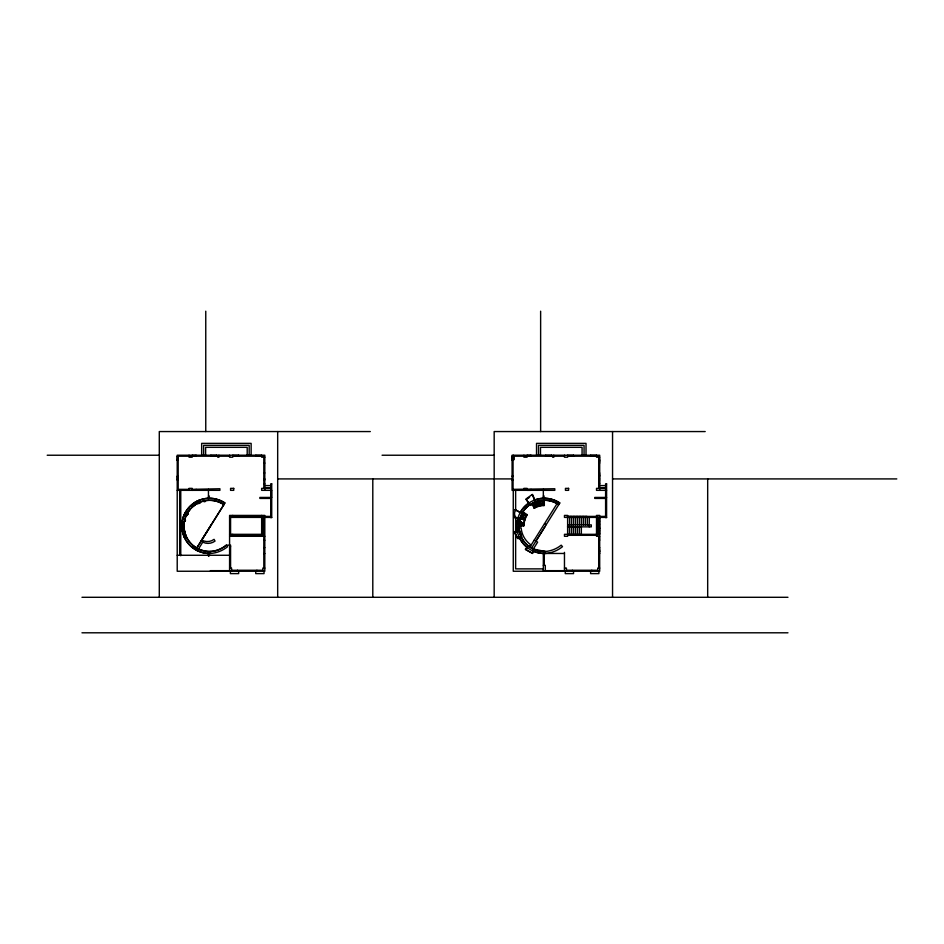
<?xml version="1.0" encoding="UTF-8"?>
<svg xmlns="http://www.w3.org/2000/svg" width="944" height="944" viewBox="0 0 944 944"><rect width="100%" height="100%" fill="white"/><g stroke="black" fill="none" stroke-linecap="round" stroke-linejoin="round"><path stroke-width="1.42" d="M513.265 459.752L513.265 455.22M513.666 459.752L513.666 456.2M514.893 515.117L514.539 517.666L520.439 519.353L522.716 513.902A1.959 1.959 0 0 0 523.566 516.38M182.605 531.979L182.275 530.28A27.6 27.6 0 0 1 182.57 519.955L182.994 518.268A28.001 28.001 0 0 1 185.449 512.415L187.172 513.359A25.771 25.771 0 0 0 184.871 518.881L184.481 520.38A25.63 25.63 0 0 0 184.222 529.985L184.387 530.835A25.63 25.63 0 0 0 186.275 536.688L186.723 537.596A25.63 25.63 0 0 0 192.647 545.172L193.591 545.951L192.269 547.414A27.6 27.6 0 0 0 198.169 551.036L198.877 549.184A25.63 25.63 0 0 1 193.603 545.974M533.667 550.753L532.64 553.479L525.796 549.691L527.661 547.614M185.472 515.896L186.523 513.394M196.682 548.134L224.908 502.975A29.099 29.099 0 0 0 208.447 498.243M195.88 547.544L196.718 548.075L223.87 504.651L223.032 504.131M198.358 549.184L202.748 542.151M529.879 547.083L557.066 503.6M531.555 548.134L545.148 526.386M535.921 541.089L559.792 502.975A29.099 29.099 0 0 0 543.331 498.243L543.331 489.346M533.23 549.184L537.62 542.151L534.28 540.062M211.314 524.711L201.048 541.089A11.8 11.8 0 0 0 215.031 541.089L214.052 539.354A11.045 11.045 0 0 1 201.721 540.003M529.407 546.729L530.776 544.806A23.281 23.281 0 0 1 521.123 527.897L518.763 528.109M529.56 497.24L526.351 499.565L530.504 505.359L535.838 502.574L532.77 494.916M195.609 503.341L198.995 501.583M196.14 503.282L198.582 501.948M195.786 503.683L199.951 501.524M186.287 536.688L184.517 537.537A27.6 27.6 0 0 1 182.44 531.212L184.387 530.835M520.533 537.537L518.008 538.729L514.563 532.192M185.968 515.778A25.63 25.63 0 0 1 186.641 514.327L187.419 512.911A25.63 25.63 0 0 1 195.042 504.733A25.146 25.146 0 0 1 200.494 501.901L200.765 501.795A25.63 25.63 0 0 1 223.87 504.651L223.893 504.662A25.618 25.606 -57.3 0 0 187.95 512.38A25.618 25.606 -58 0 0 186.051 516.002M515.707 531.968L519.943 531.142L521.796 536.935M370.308 431.561L159.288 431.561L159.288 597.292M705.192 431.561L494.172 431.561L494.172 597.292M47.2 455.232L159.288 455.232M382.072 455.232L494.172 455.232M192.493 455.468L195.856 455.468M211.043 455.456L216.377 455.456M233.038 455.456L238.372 455.456M256.025 455.456L261.358 455.456M527.377 455.468L530.729 455.409M545.915 455.456L551.249 455.456M567.922 455.456L573.244 455.456M590.909 455.456L596.23 455.456M177.212 456.2L217.757 456.2L217.757 457.191L218.937 457.191L218.937 455.22M218.937 456.2L229.593 456.2M232.743 456.2L262.408 456.2M512.085 456.2L552.629 456.2L552.629 457.191L553.809 457.191L553.809 455.22M553.809 456.2L564.465 456.2M567.627 456.2L597.281 456.2M264.804 457.191L261.653 457.191L261.653 455.22M599.688 457.191L596.525 457.191L596.525 455.22M512.085 460.153L513.076 460.153M599.688 461.132L599.086 457.191M263.824 463.103L264.804 463.103M598.697 463.103L599.688 463.103M263.824 472.968L264.804 472.968M598.697 472.968L599.688 472.968M599.688 474.95L599.086 478.891M177.212 476.154L178.192 476.154M512.085 476.154L513.076 476.154M263.824 478.891L264.804 478.891M277.678 478.915L512.073 478.915M598.697 478.891L599.688 478.891M612.55 478.915L896.8 478.915M263.836 479.882L264.804 479.882M598.697 479.882L599.688 479.882M177.212 480.095L178.192 480.095M512.085 480.095L513.076 480.095M263.836 483.824L264.827 483.824M598.708 483.824L599.7 483.824M264.804 485.594L270.727 485.594M599.688 485.594L605.6 485.594M264.804 487.965L270.727 487.965M599.688 487.965L605.6 487.965M270.727 488.367L261.653 488.367L261.653 490.337L271.719 490.337M605.6 488.367L596.525 488.367L596.525 490.337L606.591 490.337M189.72 489.346L178.192 489.346L178.18 456.2M192.198 489.346L219.917 488.756L219.917 490.337L177.212 490.337M196.151 489.747L192.187 489.948L196.151 489.936M527.059 489.747L531.024 489.747M531.024 489.936L527.082 489.936L530.729 490.137M195.856 490.078L192.187 490.337L192.198 488.367L189.048 488.367L189.048 490.337M208.459 496.155L209.438 496.155M543.331 496.155L544.322 496.155M271.719 497.441L259.871 497.441L259.871 498.42L270.727 498.42M606.591 497.441L594.755 497.441L594.755 498.42L605.6 498.42M264.804 516.415L270.727 516.415M567.379 516.415L597.505 516.415L597.517 535.307L567.627 535.307M599.688 516.415L605.6 516.415M264.804 517.005L270.727 517.005M599.688 517.005L605.6 517.005M265.099 517.159L270.432 517.159M599.983 517.159L605.305 517.159M229.593 517.395L263.754 517.395M264.804 517.395L271.719 517.395M606.591 517.395L564.465 517.395L564.465 515.424L567.627 515.424L567.627 536.298L564.465 536.298L564.465 534.328L599.688 534.328M598.697 518.386L599.688 518.386M598.697 518.881L599.688 518.881M598.697 519.861L599.688 519.861M598.697 520.356L599.688 520.356M598.697 521.348L599.688 521.348M598.697 521.831L599.688 521.831M598.697 522.823L599.688 522.823M598.697 523.318L599.688 523.318M598.697 524.309L599.688 524.309M567.627 524.899L591.298 524.899L591.298 526.87L567.521 526.823M598.697 524.793L599.688 524.793M519.058 525.265L523.991 525.265M598.697 525.784L599.688 525.784M598.697 526.28L599.688 526.28M598.697 527.259L599.688 527.259M598.697 527.755L599.688 527.755M598.697 528.404L599.688 528.404M598.697 528.746L599.688 528.746M598.697 529.242L599.688 529.242M598.697 530.221L599.688 530.221M598.697 530.717L599.688 530.717M598.697 531.708L599.688 531.708M598.697 532.192L599.688 532.192M598.697 533.183L599.688 533.183M598.697 533.679L599.688 533.679M229.593 534.328L263.754 534.328M229.593 536.298L264.804 536.298M599.688 536.298L596.525 536.298L596.525 515.424L599.688 515.424L599.688 571.25L513.265 571.25L513.265 489.346M263.824 540.239L264.804 540.239M598.697 540.239L599.688 540.239M230.572 546.659L229.593 546.659L229.581 571.25M263.824 547.638L264.804 547.638M598.697 547.638L599.688 547.638M599.688 551.591L599.086 547.638M208.459 553.467L210.418 553.467A30.232 30.232 0 0 0 227.622 546.659L226.324 545.172A29.016 29.016 0 0 1 210.418 551.497A25.63 25.63 0 0 1 199.432 549.443L198.877 549.184M564.465 553.467L543.331 553.467L543.331 571.25M263.824 553.562L264.804 553.562M598.697 553.562L599.688 553.562M177.212 555.273L229.593 555.273M543.331 565.326L545.302 565.326L545.302 571.25M229.593 568.087L231.563 568.087L231.563 571.25M264.804 568.087L262.833 568.087L262.833 571.25M564.465 568.087L566.435 568.087L566.435 571.25M599.688 568.087L597.705 568.087L597.705 571.25M543.331 568.878L515.636 568.878L515.636 516.521M231.563 570.259L262.833 570.259M566.435 570.259L597.717 570.259M229.581 570.66L210.418 570.66L210.418 571.25M545.302 570.66L564.465 570.66M81.975 597.292L787.969 597.292M81.975 632.799L787.969 632.799M533.549 549.089L545.302 551.497A29.016 29.016 0 0 0 561.196 545.172L562.494 546.659A30.232 30.232 0 0 1 545.302 553.467A27.6 27.6 0 0 1 517.867 518.268A27.6 27.6 0 0 1 559.792 502.975M184.871 518.881L182.971 518.339A27.6 27.6 0 0 1 184.882 513.442L185.708 511.919A27.6 27.6 0 0 1 198.452 500.603L200.057 499.954A27.6 27.6 0 0 1 224.908 502.975M524.84 520.085L520.109 518.681A25.252 25.252 0 0 0 519.058 525.855L523.991 525.855A20.32 20.32 0 0 1 527.283 514.775L522.823 511.872M197.036 550.494L198.606 551.237A27.6 27.6 0 0 0 210.429 553.467L210.418 551.497A25.264 25.264 0 0 0 226.324 545.172L230.572 545.172L230.572 568.087M515.613 510.02L519.92 512.368M195.373 547.721L197.615 549.089M544.523 523.66L546.198 524.711M196.694 548.051L196.718 548.075A25.618 25.606 -57.3 0 1 187.95 512.38M192.647 547.732L191.313 546.623A27.6 27.6 0 0 1 184.965 538.481L184.222 536.912M528.793 503.117L529.926 504.733M195.042 504.733L193.909 503.117A27.282 27.282 0 0 1 199.762 500.084L200.494 501.901M532.322 503.636L534.764 507.919M184.587 533.336L185.378 535.767M537.844 501.453L539.107 506.22M513.855 456.2L513.866 459.752M262.633 516.415L262.633 535.307M707.681 478.915L707.681 597.292M612.55 431.561L612.55 597.292M599.688 490.337L599.688 455.22L512.085 455.22L512.085 490.337L554.801 490.337L554.801 488.756L513.064 489.346L513.052 456.2M599.393 457.486L599.452 462.808M599.452 473.263L599.452 478.596M599.428 480.177L599.487 483.529M599.428 536.593L599.428 539.944M599.393 547.933L599.452 553.267M599.287 457.191L599.287 463.103M599.287 472.968L599.287 478.891M599.287 479.882L599.298 483.824M599.287 528.404L599.287 534.328M599.287 536.298L599.287 540.239M599.287 547.638L599.287 553.562M599.11 479.882L599.11 483.824M599.086 528.404L599.086 534.328M598.897 571.25L598.897 573.61L590.614 573.61L590.614 571.25M598.697 456.2L598.708 488.367M598.697 517.395L598.697 534.328M598.697 536.298L598.697 568.087M591.794 570.259L591.794 571.25M590.602 455.22L590.602 456.2M589.327 517.395L589.221 526.823M587.357 517.395L587.357 524.899M586.861 516.415L586.861 517.395M586.366 516.415L586.366 517.395M586.023 455.22L586.023 443.373L536.534 443.373L536.534 455.22M585.374 516.415L585.374 524.899M584.891 516.415L584.891 517.395M584.053 455.22L584.053 445.356L538.517 445.356L538.517 455.22M583.899 516.415L583.899 517.395M583.404 516.415L583.404 524.899M582.424 516.415L582.424 517.395M582.07 455.22L582.07 447.326L540.487 447.326L540.487 455.22M581.929 516.415L581.929 517.395M581.433 517.395L581.433 524.899M581.339 526.823L581.339 534.328M580.938 516.415L580.938 517.395M580.442 516.415L580.442 517.395M579.463 516.415L579.463 524.899M579.356 526.823L579.356 534.328M578.967 516.415L578.967 517.395M577.976 516.415L577.976 517.395M577.492 516.415L577.492 524.899M577.386 526.823L577.386 534.328M576.501 516.415L576.501 517.395M576.005 516.415L576.005 517.395M575.51 517.395L575.51 524.899M575.415 526.823L575.415 534.328M575.026 516.415L575.026 517.395M574.53 516.415L574.53 517.395M573.539 455.22L573.539 456.2M573.539 516.415L573.539 524.899M573.445 526.823L573.445 534.328M573.539 571.25L573.539 573.61L565.255 573.61L565.255 571.25M573.043 516.415L573.043 517.395M572.359 570.259L572.359 571.25M572.064 516.415L572.064 517.395M571.568 516.415L571.474 534.328M570.577 516.415L570.577 517.395M570.093 516.415L570.093 517.395M569.598 517.395L569.598 524.899M569.492 526.823L569.492 534.328M569.102 516.415L569.102 517.395M568.607 516.415L568.607 517.395M567.627 455.22L567.627 457.191L564.465 457.191L564.465 455.22M564.465 552.37L564.465 571.25M551.544 455.22L551.544 456.2M545.62 455.22L545.62 456.2M532.853 502.916A25.653 25.653 0 0 1 558.742 504.651A25.63 25.63 0 0 0 519.755 518.811A25.63 25.63 0 0 0 545.302 551.497L545.302 553.467M544.133 553.467L544.133 565.326M543.921 565.326L543.921 553.467A27.624 27.624 0 0 1 533.077 551.095M543.72 500.603L543.72 505.536M540.629 311.201L540.629 431.561M531.024 455.22L531.024 456.2M531.024 489.346L531.024 490.337L527.059 490.337L527.082 488.367L523.92 488.367L523.92 490.337M527.082 455.22L527.082 457.191L523.92 457.191L523.92 455.22M515.636 490.337L515.636 510.692M512.474 456.2L512.474 460.153M512.344 456.495L512.285 459.858M372.797 478.915L372.797 597.292M277.678 431.561L277.678 597.292M271.471 490.691L271.471 497.087M264.804 490.337L264.804 455.22L177.212 455.22L177.212 571.25L264.804 571.25L264.804 515.424L229.593 515.424L229.581 545.172M264.025 571.25L264.025 573.61L255.73 573.61L255.73 571.25M263.813 456.2L263.836 488.367M263.813 536.298L263.824 568.087M261.653 515.424L261.653 536.298M256.921 570.259L256.921 571.25M255.73 455.22L255.73 456.2M251.139 455.22L251.139 443.373L201.662 443.373L201.662 455.22M249.169 455.22L249.169 445.356L203.633 445.356L203.633 455.22M247.198 455.22L247.198 447.326L205.615 447.326L205.615 455.22M238.667 455.22L238.667 456.2M238.667 571.25L238.667 573.61L230.383 573.61L230.383 571.25M237.487 570.259L237.487 571.25M232.743 455.22L232.743 457.191L229.593 457.191L229.593 455.22M232.743 515.424L232.743 517.395M232.743 534.328L232.743 536.298M216.672 455.22L216.672 456.2M210.748 455.22L210.748 456.2M209.049 553.467L209.049 556.099M208.447 489.346L208.459 499.164M208.459 552.122L208.459 556.099M205.757 311.201L205.757 431.561M196.151 455.22L196.151 456.2M196.151 489.346L196.151 490.337M192.198 455.22L192.198 457.191L189.048 457.191L189.048 455.22M180.764 490.337L180.764 555.792M179.679 490.337L179.679 555.273M177.602 456.2L177.602 460.153M177.602 476.154L177.602 480.095M177.46 456.495L177.401 459.858M177.401 476.449L177.401 479.8M196.399 503.86A25.63 25.63 0 0 1 199.267 502.397M186.062 535.944A25.618 25.606 -58 0 1 185.343 534.033M184.764 532.062A25.618 25.606 -58 0 1 184.363 530.056M184.351 521.89A25.618 25.606 -58 0 1 184.764 519.884M189.083 510.669A25.618 25.606 -58 0 1 190.381 509.076M191.785 507.589A25.618 25.606 -58 0 1 194.936 504.981M196.659 503.872A25.618 25.606 -58 0 1 198.464 502.904M210.418 551.497A27.175 27.175 0 0 1 198.488 548.948M209.179 553.479A27.624 27.624 0 0 1 181.826 526.658A27.624 27.624 0 0 1 207.586 498.302M185.767 516.002A25.653 25.653 0 0 1 187.939 511.872M188.588 510.928A25.653 25.653 0 0 1 189.992 509.146M192.364 506.716A25.653 25.653 0 0 1 195.042 504.627M197.98 502.916A25.653 25.653 0 0 1 200.045 501.996M184.658 521.029A25.252 25.252 0 0 1 184.918 519.849M186.027 516.38A25.252 25.252 0 0 1 188.281 512.085M197.898 503.4A25.252 25.252 0 0 1 199.868 502.491M202.972 501.453A25.252 25.252 0 0 1 205.096 500.981M185.236 521.147A24.662 24.662 0 0 1 185.484 519.991M187.054 515.518A24.662 24.662 0 0 1 188.151 513.418M199.125 503.459A24.662 24.662 0 0 1 200.093 503.034M204.164 501.771A24.662 24.662 0 0 1 205.202 501.571M198.452 503.648A5.947 5.947 0 0 1 199.538 503.176M187.372 515.212A1.64 1.64 0 0 1 187.372 514.504M187.537 514.055A1.64 1.64 0 0 1 187.832 513.678M187.443 513.807A4.932 4.932 0 0 1 188.316 513.89M526.693 547.131A27.624 27.624 0 0 1 519.141 537.219M517.501 532.475A27.624 27.624 0 0 1 517.324 520.026M521.171 510.798A27.624 27.624 0 0 1 528.793 503.01M535.319 499.754A27.624 27.624 0 0 1 542.458 498.302M545.302 551.497A27.175 27.175 0 0 1 533.372 548.948M539.496 551.048A25.653 25.653 0 0 1 537.219 550.505M531.838 548.275A25.653 25.653 0 0 1 520.498 535.366M520.085 534.269A25.653 25.653 0 0 1 518.669 526.245M518.681 525.076A25.653 25.653 0 0 1 519.837 518.197M521.643 513.89A25.653 25.653 0 0 1 529.926 504.627M543.331 498.243A29.099 29.099 0 0 1 544.782 498.243M520.474 517.524A25.252 25.252 0 0 1 520.911 516.38M521.395 515.271A25.252 25.252 0 0 1 523.153 512.085M519.66 525.855A24.662 24.662 0 0 1 523.649 512.403M532.097 504.438A24.662 24.662 0 0 1 544.322 501.193M523.601 525.855A20.721 20.721 0 0 1 526.953 514.563M534.056 507.86A20.721 20.721 0 0 1 544.322 505.146M539.177 502.35A5.947 5.947 0 0 1 542.446 501.075A5.204 5.204 0 0 0 544.251 503.707A2.726 2.726 0 0 1 541.726 503.766M542.446 501.075A4.932 4.932 0 0 1 544.31 503.931M541.927 503.459A1.64 1.64 0 0 1 540.11 505.182M541.644 502.81A1.959 1.959 0 0 1 540.298 505.028M540.44 505.406A4.932 4.932 0 0 1 539.366 502.161M539.378 502.196A5.204 5.204 0 0 1 540.298 505.193M533.336 503.648A5.947 5.947 0 0 1 536.758 502.928A5.204 5.204 0 0 0 538.127 505.819A2.726 2.726 0 0 1 535.614 505.465M536.758 502.928A4.932 4.932 0 0 1 538.139 506.055M535.862 505.193A1.64 1.64 0 0 1 533.785 506.598M535.696 504.509A1.959 1.959 0 0 1 534.009 506.48M534.08 506.869A4.932 4.932 0 0 1 533.549 503.494A5.204 5.204 0 0 1 533.974 506.645M523.141 523.684A5.947 5.947 0 0 1 520.982 526.445A4.932 4.932 0 0 1 518.811 525.678M520.203 524.132A1.64 1.64 0 0 1 520.899 521.713M518.811 524.286A2.726 2.726 0 0 1 520.227 523.767M520.781 524.545A1.959 1.959 0 0 1 520.805 521.949M520.498 521.702A4.932 4.932 0 0 1 523.07 523.944A5.204 5.204 0 0 1 520.722 521.808M518.61 525.194A5.204 5.204 0 0 1 520.958 526.445M525.489 514.763A5.947 5.947 0 0 1 524.404 518.103A5.204 5.204 0 0 0 521.218 517.831A2.726 2.726 0 0 1 522.775 515.837M524.404 518.103A4.932 4.932 0 0 1 521.005 517.725M522.882 516.191A1.64 1.64 0 0 1 522.705 513.678M522.327 513.807A4.932 4.932 0 0 1 525.513 515.035A5.204 5.204 0 0 1 522.575 513.831M515.105 509.583L514.043 517.218L519.932 518.905L522.221 513.453L515.105 509.583M533.679 548.936L532.133 553.031L525.289 549.255L528.475 545.703L533.679 548.936M532.263 494.467L525.843 499.116L529.997 504.91L535.331 502.125L532.263 494.467M521.289 536.499L517.501 538.281L514.055 531.743L519.436 530.705L521.289 536.499M178.18 460.153L177.212 460.153L178.192 460.153M271.719 483.824L270.727 483.824L270.727 517.595L271.719 517.595L271.719 483.824M606.591 483.824L605.6 483.824L605.6 517.595L606.591 517.595L606.591 483.824M233.734 488.367L230.572 488.367L230.572 490.337L233.734 490.337L233.734 488.367M568.607 488.367L565.456 488.367L565.456 490.337L568.607 490.337L568.607 488.367M263.824 516.415L230.572 516.415L230.572 535.307L263.824 535.307L263.824 516.415M534.257 508.202L531.814 503.919A25.252 25.252 0 0 1 544.322 500.603L544.322 505.536A20.32 20.32 0 0 0 534.257 508.202"/></g></svg>
